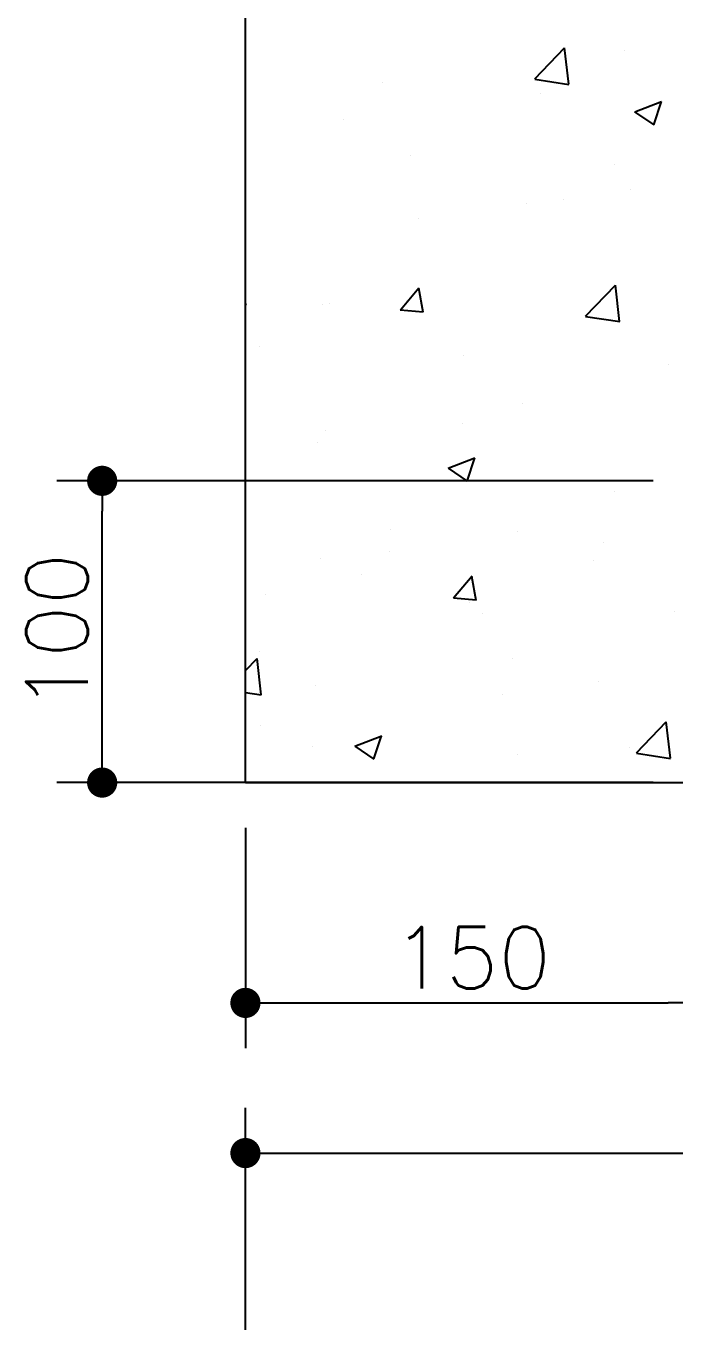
# Model space of a CAD drawing. Header units: millimetres. Extents: x 412 to 646, y 331 to 411.
# Drawn here: x 560.749 to 561.363, y 387.271 to 388.506 of the extents above; entities that cross this region are included whole.
import ezdxf
from ezdxf.enums import TextEntityAlignment as Align

# ---------------------------------------------------------------- set-up
doc = ezdxf.new("R2010")
doc.units = ezdxf.units.MM
for name, color, linetype in [('DETALHES', 6, 'Continuous'), ('nivel', 4, 'Continuous'), ('PAR', 4, 'Continuous')]:
    doc.layers.add(name, color=color, linetype=linetype)
doc.styles.add('ROMANS', font='romans.shx', dxfattribs={"height": 0.2})

# ---------------------------------------------------------------- blocks, each defined once
blk = doc.blocks.new('DOT')
at = {"layer": 'PAR', "color": 0, "linetype": 'ByBlock'}
blk.add_line((-0.5, 0), (-1, 0), dxfattribs=at)
at = {"layer": 'PAR', "color": 0, "linetype": 'ByBlock', "const_width": 0.5}
blk.add_lwpolyline([(-0.25, 0, 1), (0.25, 0, 1)], format="xyb", close=True, dxfattribs=at)

msp = doc.modelspace()

# ---------------------------------------------------------------- linework, layer by layer
at = {"layer": 'DETALHES', "color": 4}
for q in [(560.956922, 390.634149), (561.385472, 387.789582)]:
    msp.add_line((560.956922, 387.789582), q, dxfattribs=at)
at = {"layer": 'DETALHES'}
for p, q in [((561.23066, 388.455832), (561.25892, 388.485286)), ((561.262945, 388.4508), (561.258936, 388.485259)), ((561.315813, 388.483001), (561.315813, 388.483001)), ((561.086662, 388.452833), (561.086662, 388.452833)), ((561.230701, 388.455665), (561.262971, 388.45066)), ((561.236377, 388.442502), (561.236377, 388.442502)), ((561.325241, 388.424562), (561.34329, 388.412388)), ((561.32532, 388.424559), (561.350726, 388.434311)), ((561.343295, 388.412423), (561.350652, 388.434349)), ((561.050082, 388.416954), (561.050082, 388.416954)), ((561.112667, 388.383049), (561.112667, 388.383049)), ((561.306359, 388.374865), (561.306359, 388.374865)), ((561.321055, 388.351442), (561.321055, 388.351442)), ((561.223141, 388.338326), (561.223141, 388.338326)), ((561.257709, 388.341912), (561.257709, 388.341912)), ((561.120291, 388.323821), (561.120291, 388.323821)), ((561.103585, 388.237309), (561.121077, 388.258155)), ((561.125081, 388.234913), (561.120885, 388.257657)), ((561.278764, 388.231168), (561.307025, 388.260622)), ((561.31105, 388.226137), (561.307041, 388.260596)), ((560.956922, 388.241325), (560.957502, 388.243052)), ((560.956922, 388.242762), (560.957577, 388.243014)), ((561.029458, 388.24252), (561.029458, 388.24252)), ((561.036846, 388.243436), (561.036846, 388.243436)), ((561.103384, 388.237312), (561.125071, 388.235414)), ((561.109452, 388.245778), (561.109452, 388.245778)), ((561.278805, 388.231003), (561.311075, 388.225998)), ((560.969824, 388.202047), (560.969824, 388.202047)), ((561.163515, 388.193863), (561.163515, 388.193863)), ((561.357207, 388.18568), (561.357207, 388.18568)), ((561.218729, 388.148197), (561.218729, 388.148197)), ((561.162258, 388.129462), (561.162258, 388.129462)), ((561.032434, 388.122649), (561.032434, 388.122649)), ((561.024839, 388.11137), (561.024839, 388.11137)), ((561.148753, 388.087175), (561.174159, 388.096927)), ((561.166726, 388.075041), (561.174083, 388.096967)), ((561.148673, 388.087179), (561.166721, 388.075006)), ((561.306075, 388.065607), (561.306075, 388.065607)), ((561.094472, 388.029285), (561.094472, 388.029285)), ((561.214317, 388.02741), (561.214317, 388.02741)), ((561.295957, 388.016522), (561.295957, 388.016522)), ((561.092859, 388.008454), (561.092859, 388.008454)), ((561.028022, 388.001862), (561.028022, 388.001862)), ((561.28655, 388.00027), (561.28655, 388.00027)), ((561.066806, 387.986354), (561.066806, 387.986354)), ((561.15393, 387.964384), (561.171422, 387.985231)), ((561.175423, 387.961988), (561.171228, 387.984732)), ((560.975672, 387.967899), (560.975672, 387.967899)), ((561.153728, 387.964387), (561.175415, 387.96249)), ((561.169363, 387.959715), (561.169363, 387.959715)), ((561.181414, 387.949618), (561.181414, 387.949618)), ((561.363054, 387.951532), (561.363054, 387.951532)), ((560.956922, 387.89574), (560.967893, 387.907174)), ((560.971918, 387.87269), (560.967909, 387.907149)), ((560.969811, 387.913296), (560.969811, 387.913296)), ((561.209905, 387.906623), (561.209905, 387.906623)), ((561.02361, 387.881076), (561.02361, 387.881076)), ((561.291338, 387.885373), (561.291338, 387.885373)), ((560.956922, 387.87488), (560.971942, 387.872551)), ((561.200505, 387.873414), (561.200505, 387.873414)), ((560.971354, 387.843246), (560.971354, 387.843246)), ((561.326869, 387.817663), (561.35513, 387.847117)), ((561.359154, 387.812633), (561.355145, 387.847091)), ((561.06047, 387.824062), (561.085875, 387.833814)), ((561.078441, 387.811928), (561.085798, 387.833854)), ((561.020672, 387.824019), (561.020672, 387.824019)), ((561.060389, 387.824067), (561.078437, 387.811893)), ((561.319985, 387.82264), (561.319985, 387.82264)), ((561.326909, 387.817498), (561.359178, 387.812493)), ((561.214364, 387.815835), (561.214364, 387.815835))]:
    msp.add_line(p, q, dxfattribs=at)
at = {"layer": 'DETALHES', "color": 2}
for p, q in [((561.342617, 388.075282), (560.778494, 388.075282)), ((560.821349, 387.818152), (560.821349, 388.046712)), ((561.342617, 387.789582), (560.778494, 387.789582)), ((560.956922, 387.746727), (560.956922, 387.538106)), ((560.985492, 387.580961), (561.356902, 387.580961)), ((560.956922, 387.271334), (560.956922, 387.481643)), ((560.985492, 387.438788), (563.213952, 387.438788))]:
    msp.add_line(p, q, dxfattribs=at)

# ---------------------------------------------------------------- block references
at = {"layer": 'DETALHES', "color": 2, "yscale": 0.0285699998935911, "zscale": 0.02857}
for p, xscale, rotation in [((560.821349, 388.075282), 0.0285699998935911, 90), ((560.821349, 387.789582), 0.0285699998935911, 270), ((560.956922, 387.580961), 0.0285699999933513, 180), ((560.956922, 387.438788), 0.0285699999933513, 180)]:
    msp.add_blockref('DOT', p, dxfattribs=dict(at, xscale=xscale, rotation=rotation))
at = {"layer": 'DETALHES', "color": 2, "xscale": 0.0285699999933513, "yscale": 0.0285699998935911, "zscale": 0.02857}
msp.add_blockref('DOT', (561.385472, 387.580961), dxfattribs=at)

# ---------------------------------------------------------------- texts
at = {"layer": 'nivel', "color": 3, "style": 'ROMANS'}
msp.add_text('100', height=0.0582828, rotation=90, dxfattribs=at).set_placement((560.778494, 387.932432), align=Align.MIDDLE)
msp.add_text('150', height=0.0582828, dxfattribs=at).set_placement((561.171197, 387.623816), align=Align.MIDDLE)

doc.saveas('drawing.dxf')
